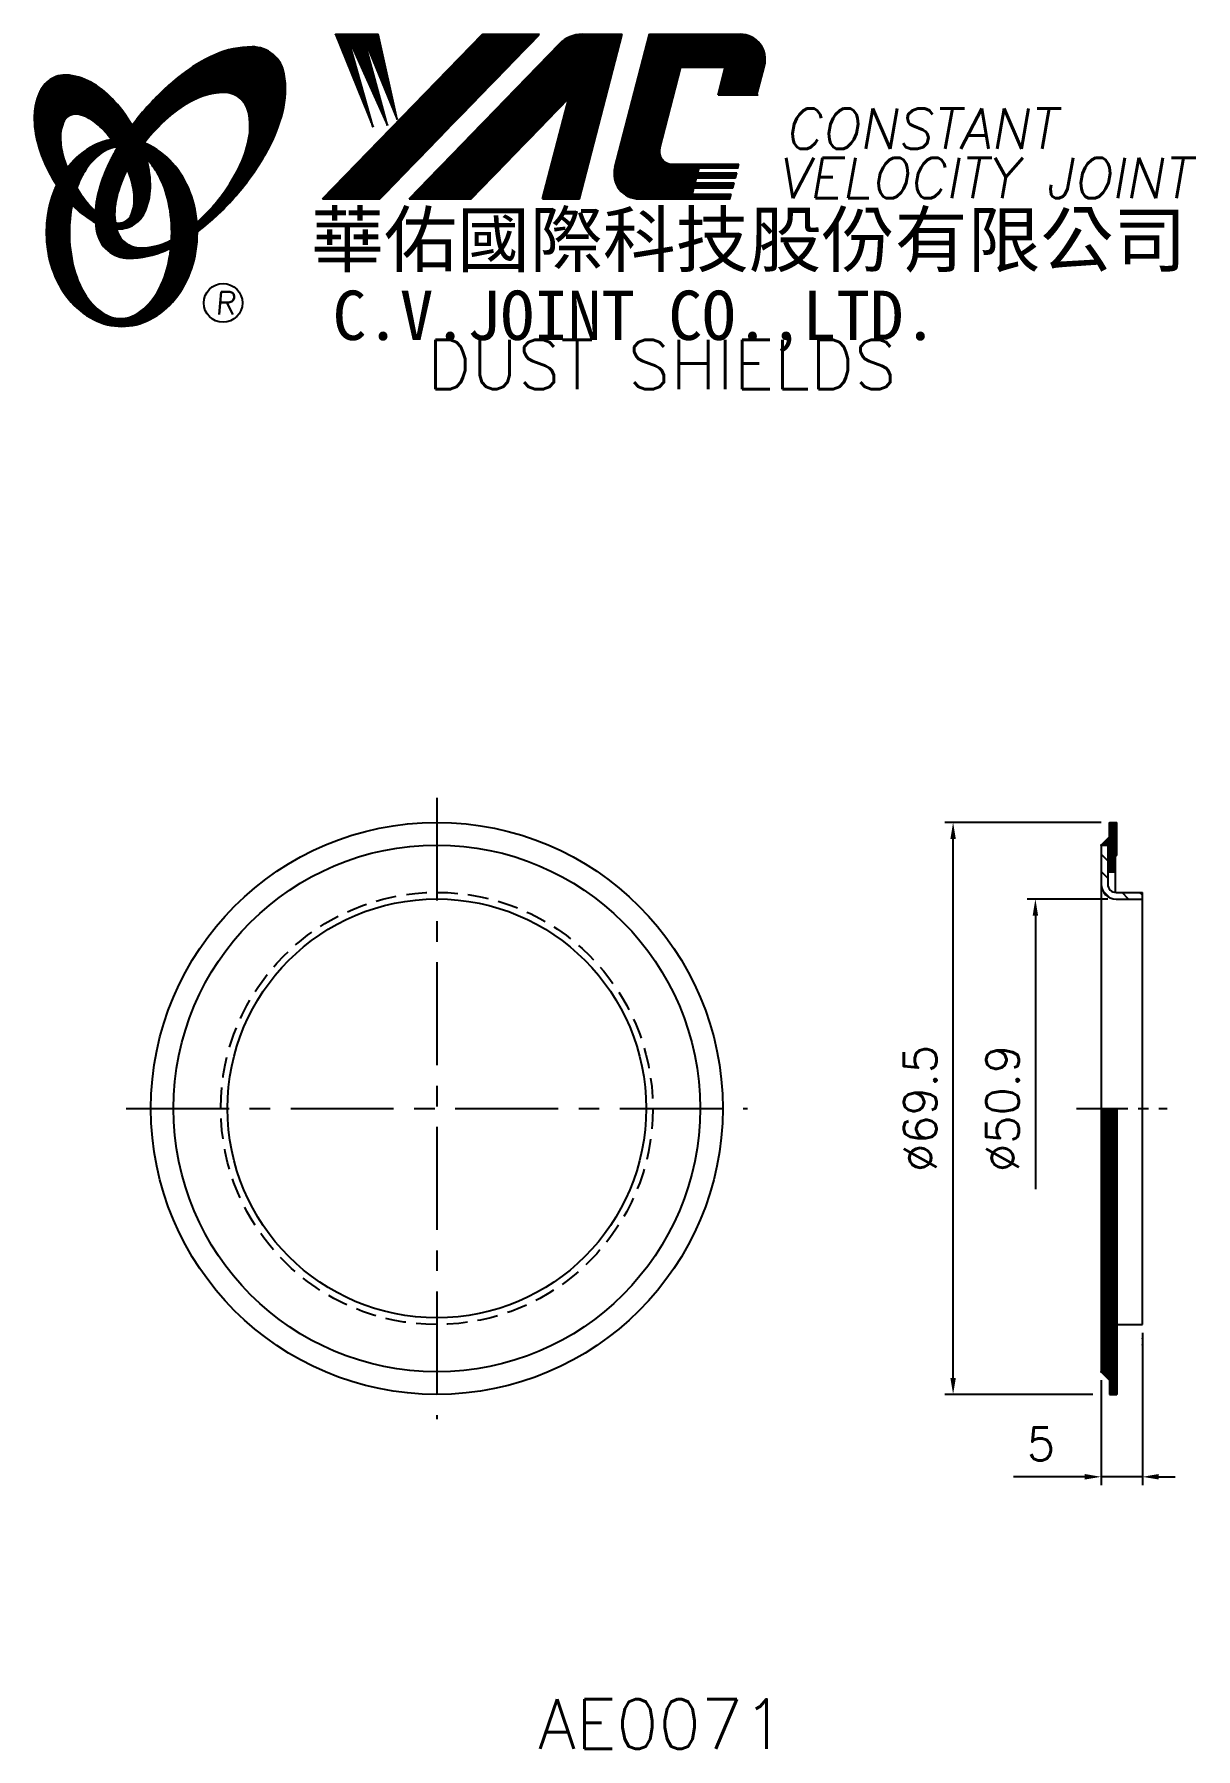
# Model space of a CAD drawing. Extents: x 92 to 233, y 1 to 209.
import ezdxf
from ezdxf.enums import TextEntityAlignment as Align

# ---------------------------------------------------------------- set-up
doc = ezdxf.new("R2010")
doc.units = 0
doc.header["$LTSCALE"] = 10
doc.header["$MEASUREMENT"] = 0
doc.linetypes.add('CENTER', pattern=[2, 1.25, -0.25, 0.25, -0.25])
doc.linetypes.add('HIDDEN', pattern=[0.375, 0.25, -0.125])
doc.layers.get('0').update_dxf_attribs({"linetype": 'CONTINUOUS'})
doc.layers.get('DEFPOINTS').update_dxf_attribs({"linetype": 'CONTINUOUS'})
doc.layers.add('4', color=4, linetype='CONTINUOUS')
doc.styles.add('CHINA', font='KAIU.TTF')
doc.styles.add('ITALICC', font='simplex.shx')
doc.dimstyles.new('STANDARD$0', dxfattribs={"dimtxt": 4, "dimasz": 2, "dimexe": 1, "dimexo": 1, "dimgap": 2, "dimtad": 1, "dimdec": 4, "dimzin": 10, "dimtxsty": 'ITALICC', "dimcen": 2, "dimclrd": 5, "dimclre": 5, "dimclrt": 18, "dimaunit": 1, "dimazin": 3, "dimtp": 0.1, "dimtfac": 0.7, "dimtdec": 4, "dimtmove": 0, "dimatfit": 3, "dimtolj": 1, "dimtzin": 10})
pattern_1 = [(45, (161.649151, -34.446597), (-0.00727476112, 0.00727476112), [])]
pattern_2 = [(45, (0.833362, -0.30137), (-0.0176776695, 0.0176776695), [])]
pattern_3 = [(45, (-6.941395, 1.857812), (-0.00883883476, 0.00883883476), [])]

# ---------------------------------------------------------------- blocks, each defined once
blk = doc.blocks.new('*D14')
at = {"color": 5, "linetype": 'BYBLOCK'}
for p, q in [((221.77, 113.54), (202.77, 113.54)), ((203.77, 46.04), (203.77, 111.54)), ((220.77, 44.04), (202.77, 44.04))]:
    blk.add_line(p, q, dxfattribs=at)
for points in [[(203.44, 111.54), (204.1, 111.54), (203.77, 113.54)], [(203.44, 46.04), (204.1, 46.04), (203.77, 44.04)]]:
    blk.add_solid(points, dxfattribs=at)
at = {"layer": 'DEFPOINTS', "color": 0, "linetype": 'BYBLOCK'}
for p in [(203.77, 113.54), (222.77, 113.54), (221.77, 44.04)]:
    blk.add_point(p, dxfattribs=at)
at = {"color": 18, "linetype": 'BYBLOCK', "insert": (199.77, 78.79), "char_height": 4, "attachment_point": 5, "rotation": 90, "style": 'ITALICC'}
blk.add_mtext('\\A1;∅69.5', dxfattribs=at)
blk = doc.blocks.new('*D15')
at = {"color": 5, "linetype": 'BYBLOCK'}
for p, q in [((222.57, 104.23), (212.77, 104.23)), ((213.77, 102.23), (213.77, 68.99))]:
    blk.add_line(p, q, dxfattribs=at)
blk.add_solid([(213.44, 102.23), (214.1, 102.23), (213.77, 104.23)], dxfattribs=at)
at = {"layer": 'DEFPOINTS', "color": 0, "linetype": 'BYBLOCK'}
for p in [(213.77, 104.23), (223.57, 104.23), (221.77, 53.35)]:
    blk.add_point(p, dxfattribs=at)
at = {"color": 18, "linetype": 'BYBLOCK', "insert": (209.77, 78.79), "char_height": 4, "attachment_point": 5, "rotation": 90, "style": 'ITALICC'}
blk.add_mtext('\\A1;∅50.9', dxfattribs=at)
blk = doc.blocks.new('*D16')
at = {"color": 5, "linetype": 'BYBLOCK'}
for p, q in [((226.77, 51.55), (226.77, 33.04)), ((221.77, 45.79), (221.77, 33.04)), ((219.77, 34.04), (211.1, 34.04)), ((226.77, 34.04), (221.77, 34.04)), ((228.77, 34.04), (230.77, 34.04))]:
    blk.add_line(p, q, dxfattribs=at)
for points in [[(219.77, 34.38), (219.77, 33.71), (221.77, 34.04)], [(228.77, 34.38), (228.77, 33.71), (226.77, 34.04)]]:
    blk.add_solid(points, dxfattribs=at)
at = {"layer": 'DEFPOINTS', "color": 0, "linetype": 'BYBLOCK'}
for p in [(226.77, 52.55), (221.77, 46.79), (221.77, 34.04)]:
    blk.add_point(p, dxfattribs=at)
at = {"color": 18, "linetype": 'BYBLOCK', "insert": (214.44, 38.04), "char_height": 4, "attachment_point": 5, "style": 'ITALICC'}
blk.add_mtext('\\A1;5', dxfattribs=at)

msp = doc.modelspace()

# ---------------------------------------------------------------- hatches: boundary and pattern name
at = {"layer": '4', "linetype": 'CONTINUOUS'}
h = msp.add_hatch(dxfattribs=at)
h.set_pattern_fill('ANSI31', color=5, scale=0.1, style=0)
h.set_pattern_definition(pattern_3)
h.paths.add_polyline_path([(153.51731, 209.2888), (146.56, 209.2888), (127.1434, 189.28504), (134.1007, 189.28504)])
h.paths.add_polyline_path([(157.0642, 201.52322), (153.88383, 189.28504), (158.36481, 189.28504), (163.56325, 209.2888), (158.66652, 209.2888, 0.202785967), (155.93245, 208.13238), (137.63832, 189.28504), (145.18523, 189.28504)])
h.paths.add_polyline_path([(170.69131, 205.29038), (176.08503, 205.29038), (175.21601, 201.94636), (179.93283, 201.94636), (180.84955, 205.47393, 0.490800957), (177.89935, 209.2888), (166.86503, 209.2888), (162.65798, 193.0999, 0.490800957), (165.60818, 189.28504), (176.64249, 189.28504), (176.79694, 189.87935), (172.08012, 189.87935), (172.27349, 190.62343), (176.99031, 190.62343), (177.14886, 191.23357), (172.43204, 191.23357), (172.59329, 191.85404), (177.31011, 191.85404), (177.46629, 192.45503), (172.74947, 192.45503), (172.90627, 193.05841), (177.62309, 193.05841), (177.73982, 193.5076), (169.60007, 193.5076, -0.490800957), (168.12497, 195.41504)])
h = msp.add_hatch(dxfattribs=at)
h.set_pattern_fill('ANSI31', color=1, scale=0.1, style=0)
h.set_pattern_definition(pattern_3)
h.paths.add_polyline_path([(133.87537, 209.2888), (128.69805, 209.2888), (133.26881, 197.98506), (130.20287, 208.94304), (135.03761, 198.22071), (132.0896, 208.94304), (136.21682, 198.92768)])
h = msp.add_hatch(dxfattribs=at)
h.set_pattern_fill('ANSI31', color=5, scale=0.082305, style=0)
h.set_pattern_definition([(45, (-6.941395, 1.857812), (-0.00727476112, 0.00727476112), [])])
h.paths.add_polyline_path([(115.09408, 202.22632, -0.172879177), (117.03555, 201.56775, -0.172879177), (118.12284, 199.8297, -0.104527385), (118.15062, 196.50151, -0.065680101), (116.98109, 193.09955, -0.051823203), (114.54068, 189.25716, -0.044272532), (111.8657, 186.43083, -0.020203161), (111.91929, 185.29291, 0.006517006), (112.32384, 185.60499, 0.049863361), (116.87726, 190.01805, 0.049863361), (120.4669, 195.24521, 0.063682799), (122.28794, 199.87256, 0.103597411), (122.47724, 204.45653, 0.177892575), (121.12863, 206.82681, 0.177892575), (118.56624, 207.76014, 0.103597411), (114.07844, 206.80709, 0.063682799), (109.8207, 204.23801, 0.049863361), (105.26728, 199.82495, 0.016070017), (103.99658, 198.21864, -0.007061632), (104.24386, 197.78161, -0.031648676), (105.19645, 195.74503, -0.008069351), (105.62835, 196.30934, -0.051823203), (108.80673, 199.5678, -0.065680101), (111.84866, 201.48815, -0.104527385)])
h.paths.add_polyline_path([(102.01841, 189.065, -0.065680101), (103.18794, 192.46695, -0.006063428), (103.43188, 192.94197, 0.027613469), (102.70504, 194.53004, 0.017011252), (102.17162, 195.46502, 0.007829282), (101.67764, 194.59779, 0.063682799), (99.8566, 189.97044, 0.103597411), (99.6673, 185.38647, 0.177892575), (101.0159, 183.01619, 0.177892575), (103.57829, 182.08287, 0.103597411), (108.06609, 183.03591, 0.008811776), (108.69306, 183.32599, 0.013922709), (108.77038, 184.2958, -0.009086703), (108.32037, 184.07835, -0.104527385), (105.07495, 183.34019, -0.172879177), (103.13348, 183.99876, -0.172879177), (102.04618, 185.73681, -0.104527385)])
h = msp.add_hatch(dxfattribs=at)
h.set_pattern_fill('ANSI31', color=3, scale=0.082305, style=0)
h.set_pattern_definition(pattern_1)
h.paths.add_polyline_path([(99.29757, 203.27715, 0.106488277), (96.35569, 204.31572, 0.158297415), (94.26549, 203.92068, 0.158297415), (92.80616, 202.37299, 0.106488277), (92.09535, 199.33523, 0.071723199), (92.5134, 196.02227, 0.058080454), (94.05838, 192.20688, 0.058080454), (96.43943, 188.84909, 0.071723199), (99.00467, 186.71134, 0.020895977), (99.54485, 186.40935, -0.030777155), (99.52895, 187.78557, -0.042059526), (98.43259, 188.94833, -0.04691039), (96.81342, 191.42948, -0.04691039), (95.68514, 194.16896, -0.060581117), (95.28304, 196.43103, -0.10187153), (95.59466, 198.51923, -0.185892489), (96.37475, 199.41088, -0.185892489), (97.5514, 199.549, -0.10187153), (99.44905, 198.62346, -0.060581117), (101.08588, 197.01119, -0.04691039), (102.70504, 194.53004, -0.04691039), (103.83332, 191.79055, -0.060581117), (104.23542, 189.52849, -0.10187153), (103.9238, 187.44028, -0.185892489), (103.14371, 186.54864, -0.185892489), (101.96707, 186.41052, -0.002013383), (101.92627, 186.42115, 0.021593804), (102.04618, 185.73681, 0.006477741), (102.06419, 185.65977, 0.14950097), (104.03674, 186.06781, 0.158297415), (105.49608, 187.6155, 0.106488277), (106.20689, 190.65327, 0.071723199), (105.78884, 193.96622, 0.058080454), (104.24386, 197.78161, 0.058080454), (101.86281, 201.1394, 0.071723199)])
h = msp.add_hatch(dxfattribs=at)
h.set_pattern_fill('ANSI31', color=1, scale=0.082305, style=0)
h.set_pattern_definition(pattern_1)
h.paths.add_polyline_path([(100.3912, 194.9537, -0.120168026), (102.08299, 195.60709, 0.016865385), (101.48323, 196.48983, 0.076648372), (99.327, 195.77092, 0.104809576), (96.24255, 193.25782, 0.005838257), (96.0756, 193.04561, 0.028089978), (96.81342, 191.42948, 0.014237292), (97.25555, 190.64443, -0.045767751), (98.18073, 192.58128, -0.106890197)])
h.paths.add_polyline_path([(96.35983, 185.19908, -0.048711043), (96.68993, 188.57942, -0.007865741), (96.43943, 188.84909, -0.037695478), (94.80355, 190.96785, 0.03042545), (94.27822, 189.66388, 0.080710289), (93.55279, 185.19908, 0.080710289), (94.27822, 180.73429, 0.089265679), (96.24255, 177.14035, 0.104809576), (99.327, 174.62725, 0.11926607), (102.73619, 173.80232, 0.11926607), (106.14539, 174.62725, 0.104809576), (109.22984, 177.14035, 0.089265679), (111.19416, 180.73429, 0.080710289), (111.9196, 185.19908, 0.080710289), (111.19416, 189.66388, 0.089265679), (109.22984, 193.25782, 0.104809576), (106.14539, 195.77092, 0.025513357), (105.45215, 196.08367, 0.004818181), (105.19645, 195.74503, -0.023722145), (105.73766, 194.14828, -0.065307489), (106.97284, 192.58128, -0.073950765), (108.28529, 189.38355, -0.060532391), (108.79375, 185.19908, -0.060532391), (108.28529, 181.01462, -0.073950765), (106.97284, 177.81689, -0.106890197), (104.76238, 175.44447, -0.153118262), (102.57679, 174.75909, -0.153118262), (100.3912, 175.44447, -0.106890197), (98.18073, 177.81689, -0.073950765), (96.86828, 181.01462, -0.060532391)])
h = msp.add_hatch(dxfattribs=at)
h.set_pattern_fill('ANSI31', color=5, scale=0.2, style=0)
h.set_pattern_definition(pattern_2)
h.paths.add_polyline_path([(223.46886, 109.3447), (223.66886, 109.5447), (223.66886, 113.5447), (222.76886, 113.5447), (222.76886, 111.7947), (221.76886, 110.7947), (222.56886, 110.7947), (222.56886, 107.5447), (223.46886, 107.5447)])
h = msp.add_hatch(dxfattribs=at)
h.set_pattern_fill('ANSI31', color=5, scale=12, angle=90, style=0)
h.set_pattern_definition([(135, (0.8334, -0.3014), (-1.06066, -1.06066), [])])
h.paths.add_polyline_path([(222.56886, 106.0347), (222.56886, 110.7947), (221.76886, 110.7947), (221.76886, 106.0347, 0.414213562), (223.56886, 104.2347), (226.76886, 104.2347), (226.76886, 105.0347), (223.56886, 105.0347, -0.414213562)])
h = msp.add_hatch(dxfattribs=at)
h.set_pattern_fill('ANSI31', color=5, scale=0.2, style=0)
h.set_pattern_definition(pattern_2)
h.paths.add_polyline_path([(223.66886, 78.7947), (222.76886, 78.7947), (222.76886, 44.0447), (223.66886, 44.0447)])
h.paths.add_polyline_path([(222.76886, 78.7947), (221.76886, 78.7947), (221.76886, 46.7947), (222.76886, 45.7947)])

# ---------------------------------------------------------------- linework, layer by layer
at = {"layer": '4', "color": 5, "linetype": 'CONTINUOUS'}
for p, q in [((127.1434, 189.28504), (146.56, 209.2888)), ((134.1007, 189.28504), (153.51731, 209.2888)), ((146.56, 209.2888), (153.51731, 209.2888)), ((158.36481, 189.28504), (163.56325, 209.2888)), ((158.66652, 209.2888), (163.56325, 209.2888)), ((162.65798, 193.0999), (166.86503, 209.2888)), ((166.86503, 209.2888), (177.89935, 209.2888)), ((137.63832, 189.28504), (155.93245, 208.13238)), ((168.12497, 195.41504), (170.69131, 205.29038)), ((170.69131, 205.29038), (176.08503, 205.29038)), ((175.21601, 201.94636), (176.08503, 205.29038)), ((179.93283, 201.94636), (180.84955, 205.47393)), ((145.18523, 189.28504), (157.0642, 201.52322)), ((153.88383, 189.28504), (157.0642, 201.52322)), ((175.21601, 201.94636), (180.08326, 201.94636)), ((169.60007, 193.5076), (177.73982, 193.5076)), ((172.43204, 191.23357), (172.59329, 191.85404)), ((172.59329, 191.85404), (177.31011, 191.85404)), ((172.74947, 192.45503), (172.90627, 193.05841)), ((172.74947, 192.45503), (177.46629, 192.45503)), ((172.90627, 193.05841), (177.62309, 193.05841)), ((177.31011, 191.85404), (177.46629, 192.45503)), ((177.62309, 193.05841), (177.73982, 193.5076)), ((172.08012, 189.87935), (172.27349, 190.62343)), ((172.08012, 189.87935), (176.79694, 189.87935)), ((172.27349, 190.62343), (176.99031, 190.62343)), ((172.43204, 191.23357), (177.14886, 191.23357)), ((176.64249, 189.28504), (176.79694, 189.87935)), ((176.99031, 190.62343), (177.14886, 191.23357)), ((127.1434, 189.28504), (134.1007, 189.28504)), ((137.63832, 189.28504), (145.18523, 189.28504)), ((153.88383, 189.28504), (158.36481, 189.28504)), ((165.60818, 189.28504), (176.64249, 189.28504))]:
    msp.add_line(p, q, dxfattribs=at)
at = {"layer": '4', "color": 1, "linetype": 'CONTINUOUS'}
for p, q in [((128.69805, 209.2888), (133.26881, 197.98506)), ((128.69805, 209.2888), (133.87537, 209.2888)), ((130.20287, 208.94304), (135.03761, 198.22071)), ((133.26881, 197.98506), (130.20287, 208.94304)), ((135.03761, 198.22071), (132.0896, 208.94304)), ((132.0896, 208.94304), (136.21682, 198.92768)), ((136.21682, 198.92768), (133.87537, 209.2888))]:
    msp.add_line(p, q, dxfattribs=at)
at = {"layer": '4', "color": 5, "linetype": 'CENTER'}
for p, q in [((141.01889, 116.5447), (141.01889, 41.0447)), ((103.26889, 78.7947), (178.76889, 78.7947))]:
    msp.add_line(p, q, dxfattribs=at)
at = {"layer": '4', "color": 7, "linetype": 'CONTINUOUS'}
for p, q in [((222.76886, 111.7947), (222.76886, 113.5447)), ((222.76886, 113.5447), (223.66886, 113.5447)), ((223.66886, 109.5447), (223.66886, 113.5447)), ((221.76886, 110.7947), (222.76886, 111.7947)), ((221.76886, 110.7947), (221.76886, 46.7947)), ((221.76886, 110.7947), (222.56886, 110.7947)), ((222.56886, 110.7947), (222.56886, 106.0347)), ((223.46886, 109.3447), (223.66886, 109.5447)), ((223.46886, 109.3447), (223.46886, 105.03972)), ((222.56886, 107.5447), (223.46886, 107.5447)), ((223.56886, 105.0347), (226.76886, 105.0347)), ((223.56886, 104.2347), (226.76886, 104.2347)), ((226.76886, 52.5547), (226.76886, 105.0347)), ((222.76886, 78.7947), (222.76886, 44.0447)), ((223.66886, 78.7947), (223.66886, 44.0447)), ((223.66886, 52.5547), (226.76886, 52.5547)), ((221.76886, 46.7947), (222.76886, 45.7947)), ((222.76886, 44.0447), (223.66886, 44.0447))]:
    msp.add_line(p, q, dxfattribs=at)
at = {"layer": '4', "color": 5, "linetype": 'CENTER', "ltscale": 0.5}
msp.add_line((218.76886, 78.7947), (229.76886, 78.7947), dxfattribs=at)
at = {"layer": '4', "color": 5, "linetype": 'CONTINUOUS'}
for points in [[(111.91929, 185.29291, 0.006517006), (112.32384, 185.60499, 0.049863361), (116.87726, 190.01805, 0.049863361), (120.4669, 195.24521, 0.063682799), (122.28794, 199.87256, 0.103597411), (122.47724, 204.45653, 0.177892575), (121.12863, 206.82681, 0.177892575), (118.56624, 207.76014, 0.103597411), (114.07844, 206.80709, 0.063682799), (109.8207, 204.23801, 0.049863361), (105.26728, 199.82495, 0.016070017), (103.99658, 198.21864)], [(111.8657, 186.43083, 0.044272532), (114.54068, 189.25716, 0.051823203), (116.98109, 193.09955, 0.065680101), (118.15062, 196.50151, 0.104527385), (118.12284, 199.8297, 0.172879177), (117.03555, 201.56775, 0.172879177), (115.09408, 202.22632, 0.104527385), (111.84866, 201.48815, 0.065680101), (108.80673, 199.5678, 0.051823203), (105.62835, 196.30934, 0.008069351), (105.19645, 195.74503)], [(102.17162, 195.46502, 0.007829282), (101.67764, 194.59779, 0.063682799), (99.8566, 189.97044, 0.103597411), (99.6673, 185.38647, 0.177892575), (101.0159, 183.01619, 0.177892575), (103.57829, 182.08287, 0.103597411), (108.06609, 183.03591, 0.008811776), (108.69306, 183.32599, 0.008811776)], [(103.43188, 192.94197, 0.006063428), (103.18794, 192.46695, 0.065680101), (102.01841, 189.065, 0.104527385), (102.04618, 185.73681, 0.172879177), (103.13348, 183.99876, 0.172879177), (105.07495, 183.34019, 0.104527385), (108.32037, 184.07835, 0.009086703), (108.77038, 184.2958, 0.009086703)]]:
    msp.add_lwpolyline(points, format="xyb", dxfattribs=at)
at = {"layer": '4', "color": 3, "linetype": 'CONTINUOUS'}
for points in [[(102.06419, 185.65977, 0.14950097), (104.03674, 186.06781, 0.158297415), (105.49608, 187.6155, 0.106488277), (106.20689, 190.65327, 0.071723199), (105.78884, 193.96622, 0.058080454), (104.24386, 197.78161, 0.058080454), (101.86281, 201.1394, 0.071723199), (99.29757, 203.27715, 0.106488277), (96.35569, 204.31572, 0.158297415), (94.26549, 203.92068, 0.158297415), (92.80616, 202.37299, 0.106488277), (92.09535, 199.33523, 0.071723199), (92.5134, 196.02227, 0.058080454), (94.05838, 192.20688, 0.058080454), (96.43943, 188.84909, 0.071723199), (99.00467, 186.71134, 0.020895977), (99.54485, 186.40935, 0.020895977)], [(101.92627, 186.42115, 0.002013383), (101.96707, 186.41052, 0.185892489), (103.14371, 186.54864, 0.185892489), (103.9238, 187.44028, 0.10187153), (104.23542, 189.52849, 0.060581117), (103.83332, 191.79055, 0.04691039), (102.70504, 194.53004, 0.04691039), (101.08588, 197.01119, 0.060581117), (99.44905, 198.62346, 0.10187153), (97.5514, 199.549, 0.185892489), (96.37475, 199.41088, 0.185892489), (95.59466, 198.51923, 0.10187153), (95.28304, 196.43103, 0.060581117), (95.68514, 194.16896, 0.04691039), (96.81342, 191.42948, 0.04691039), (98.43259, 188.94833, 0.042059526), (99.52895, 187.78557, 0.042059526)]]:
    msp.add_lwpolyline(points, format="xyb", dxfattribs=at)
at = {"layer": '4', "color": 1, "linetype": 'CONTINUOUS'}
for points in [[(94.80355, 190.96785, 0.03042545), (94.27822, 189.66388, 0.080710289), (93.55279, 185.19908, 0.080710289), (94.27822, 180.73429, 0.089265679), (96.24255, 177.14035, 0.104809576), (99.327, 174.62725, 0.11926607), (102.73619, 173.80232, 0.11926607), (106.14539, 174.62725, 0.104809576), (109.22984, 177.14035, 0.089265679), (111.19416, 180.73429, 0.080710289), (111.9196, 185.19908, 0.080710289), (111.19416, 189.66388, 0.089265679), (109.22984, 193.25782, 0.104809576), (106.14539, 195.77092, 0.025513357), (105.45215, 196.08367, 0.025513357)], [(101.48323, 196.48983, 0.076648372), (99.327, 195.77092, 0.104809576), (96.24255, 193.25782, 0.005838257), (96.0756, 193.04561, 0.005838257)], [(96.68993, 188.57942, 0.048711043), (96.35983, 185.19908, 0.060532391), (96.86828, 181.01462, 0.073950765), (98.18073, 177.81689, 0.106890197), (100.3912, 175.44447, 0.153118262), (102.57679, 174.75909, 0.153118262), (104.76238, 175.44447, 0.106890197), (106.97284, 177.81689, 0.073950765), (108.28529, 181.01462, 0.060532391), (108.79375, 185.19908, 0.060532391), (108.28529, 189.38355, 0.073950765), (106.97284, 192.58128, 0.065307489), (105.73766, 194.14828)], [(102.08299, 195.60709, 0.120168026), (100.3912, 194.9537, 0.106890197), (98.18073, 192.58128, 0.045767751), (97.25555, 190.64443, 0.045767751)]]:
    msp.add_lwpolyline(points, format="xyb", dxfattribs=at)
at = {"layer": '4', "color": 5, "linetype": 'CONTINUOUS'}
msp.add_circle((115.04043, 176.65337), 2.35282, dxfattribs=at)
at = {"layer": '4', "color": 7, "linetype": 'CONTINUOUS'}
for radius in [34.75, 32, 25.45]:
    msp.add_circle((141.01889, 78.7947), radius, dxfattribs=at)
at = {"layer": '4', "color": 5, "linetype": 'HIDDEN'}
msp.add_circle((141.01889, 78.7947), 26.25, dxfattribs=at)
at = {"layer": '4', "color": 5, "linetype": 'CONTINUOUS'}
for centre, radius, start, end in [((158.66652, 205.47856), 3.81024, 90, 135.8533387), ((177.89935, 206.2406), 3.04819, 345.4326059, 90), ((169.60007, 195.0317), 1.5241, 165.4326059, 270), ((165.60818, 192.33323), 3.04819, 165.4326059, 270)]:
    msp.add_arc(centre, radius, start, end, dxfattribs=at)
at = {"layer": '4', "color": 7, "linetype": 'CONTINUOUS'}
for radius in [1.8, 1]:
    msp.add_arc((223.56886, 106.0347), radius, 180, 270, dxfattribs=at)
for p in [(221.76886, 110.7947), (226.76886, 50.8547), (226.76886, 50.8547), (226.76886, 50.8547), (226.76886, 50.0547), (221.76886, 46.7947)]:
    msp.add_point(p, dxfattribs=at)

# ---------------------------------------------------------------- texts
at = {"layer": '4', "color": 5, "linetype": 'CONTINUOUS', "style": 'ITALICC'}
for s, height, oblique, p in [('CONSTANT', 4.9, 10, (183.29221, 195.3555)), ('VELOCITY JOINT', 4.9, 10, (182.41398, 189.36012)), ('R', 2.75625, 5, (114.08175, 175.24376))]:
    msp.add_text(s, height=height, dxfattribs=dict(at, oblique=oblique)).set_placement(p)
at = {"layer": '4', "color": 7, "linetype": 'CONTINUOUS', "style": 'CHINA'}
for s, height, p in [('華佑國際科技股份有限公司', 6.5, (125.73004, 181.09519)), ('C.V.JOINT CO.,LTD.', 6, (128.35868, 172.14897))]:
    msp.add_text(s, height=height, dxfattribs=at).set_placement(p)
at = {"layer": '4', "color": 18, "linetype": 'CONTINUOUS', "style": 'ITALICC'}
for s, p in [('DUST SHIELDS', (168.3614, 166.15615)), ('AE0071', (168.3614, 1.00876))]:
    msp.add_text(s, height=6, dxfattribs=at).set_placement(p, align=Align.CENTER)

# ---------------------------------------------------------------- dimensions: what is measured, and where the dimension line sits
at = {"layer": '4', "color": 7, "linetype": 'CONTINUOUS'}
dim = msp.add_linear_dim(base=(203.76879, 113.5447), p1=(221.76886, 44.0447), p2=(222.76886, 113.5447), angle=90, text='%%C69.5', dimstyle='STANDARD$0', dxfattribs=at)
dim.commit()
dim.dimension.update_dxf_attribs({"geometry": '*D14', "text_midpoint": (199.76879, 78.7947)})
dim = msp.add_linear_dim(base=(213.76883, 104.2347), p1=(221.76886, 53.3547), p2=(223.56886, 104.2347), angle=90, text='%%C50.9', dimstyle='STANDARD$0', override={"dimcen": -2, "dimse1": 1, "dimsd1": 1}, dxfattribs=at)
dim.commit()
dim.dimension.update_dxf_attribs({"geometry": '*D15', "text_midpoint": (209.76883, 78.7947)})
dim = msp.add_linear_dim(base=(221.76886, 34.04472), p1=(226.76886, 52.5547), p2=(221.76886, 46.7947), text='5', dimstyle='STANDARD$0', dxfattribs=at)
dim.commit()
dim.dimension.update_dxf_attribs({"geometry": '*D16', "text_midpoint": (214.43553, 38.04472)})

doc.saveas('drawing.dxf')
